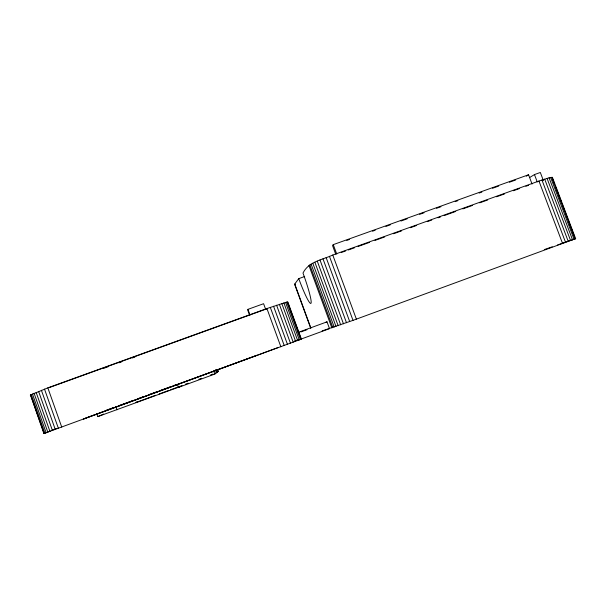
<?xml version="1.0" encoding="UTF-8"?>
<svg xmlns="http://www.w3.org/2000/svg" width="606" height="606" viewBox="0 0 606 606"><rect width="100%" height="100%" fill="white"/><g stroke="black" fill="none" stroke-linecap="round" stroke-linejoin="round"><path stroke-width="0.91" d="M265.602 309.204L263.595 303.704L247.937 309.355L247.816 310.333L249.74 315.62M266.443 309.408L266.761 308.833L49.033 387.658M310.802 328.467L294.592 284.222L298.758 278.639L304.674 276.51M552.52 177.444L549.059 177.816L538.954 181.042L332.77 255.028C322.286 259.898 308.651 261.534 302.992 273.071A29.27 2.939 70.2 0 1 310.946 303.318A29.27 2.939 70.2 0 1 298.758 278.639M532.053 184.05L528.553 174.77L333.262 244.635L332.527 245.513L335.679 254.088M30.3 395.104L47.836 387.855L266.928 308.545L286.774 302.091L287.835 302.008L301.402 339.11L43.882 433.525L30.558 395.165M177.361 384.333L178.467 387.401L214.812 374.061L216.622 372.758L215.6 369.925M215.213 373.152L218.493 371.41L217.865 369.675M322.165 330.891L353.01 320.369L575.7 238.628L557.565 244.945M526.288 176.194L528.553 174.77M529.667 177.52L534.462 174.573L540.325 172.475L543.43 180.679M178.467 387.401L179.429 386.901L97.771 416.61L96.718 413.648M43.882 433.525L50.169 431.025M136.039 402.384L138.289 401.377M97.771 416.61L103.724 414.065M86.499 417.822L83.416 419.064L263.769 352.851M51.904 430.336L56.252 428.616M325.823 322.316L327.02 321.847L329.512 328.657L299.803 339.549L301.402 339.11M119.443 405.475L129.116 401.93M130.873 401.286L133.509 400.324M137.903 398.71L143.183 396.778M149.334 394.521L157.242 391.62M160.764 390.332L170.43 386.787M173.945 385.499L176.588 384.537M87.749 417.314L256.906 355.26M264.178 352.639L277.828 347.639M216.721 372.061L218.493 371.41M185.557 384.151L188.224 383.174M198.874 379.273L201.533 378.295M210.411 375.038L213.07 374.061M136.168 402.392L155.583 395.271M159.113 393.976L168.816 390.415M170.581 389.772L182.05 385.56M298.182 332.391L327.02 321.847M300.924 331.929L307.022 329.702M103.808 368.281L108.254 366.675M118.92 362.812L121.586 361.85M132.252 357.987L134.918 357.025M341.201 252.543L345.64 250.952M348.306 249.998L354.518 247.763M358.07 246.49L369.607 242.347M374.932 240.438L384.704 236.931M393.574 233.749L401.566 230.878M410.444 227.697L416.655 225.462M427.306 221.644L431.745 220.046M437.964 217.819L440.623 216.865M444.175 215.592L455.712 211.449M462.817 208.896L472.582 205.396M479.679 202.843L487.671 199.98M496.549 196.791L504.54 193.928M513.411 190.738L519.63 188.511M525.841 186.277L528.508 185.322M346.746 240.423L349.412 239.476M372.523 231.204L375.19 230.25M385.855 226.432L390.294 224.841M400.96 221.031L407.187 218.804M419.625 214.35L424.071 212.759M436.517 208.312L440.956 206.722M455.182 201.631L457.848 200.677M479.179 193.049L481.846 192.094M492.511 188.277L498.73 186.05M509.396 182.232L515.623 180.005M106.323 410.209L114.178 407.391M544.286 249.581L552.255 246.801M294.433 341.019L298.978 339.769M294.592 284.222L295.486 284.229M552.369 177.247L575.639 238.673M552.861 179.588L554.535 184.004M555.876 187.534L558.217 193.723M558.883 195.488L561.224 201.669M562.565 205.199L564.906 211.38M565.58 213.153L567.92 219.334M568.587 221.099L574.609 236.991M551.733 177.247L575.086 238.893M550.619 177.437L574.049 239.294M549.059 177.816L572.549 239.862M547.059 178.376L570.61 240.582M544.68 179.111L568.269 241.453M541.953 180.005L565.58 242.445M538.954 181.042L562.588 243.544M534.462 174.573L537.257 181.967M333.262 244.635L336.762 254.134M332.77 255.028L356.381 319.135M329.422 256.277L353.01 320.369M326.134 257.55L349.692 321.574M322.975 258.807L346.496 322.74M320.013 260.027L343.473 323.831M317.294 261.186L340.686 324.839M314.87 262.269L338.186 325.733M312.794 263.246L336.027 326.505M311.09 264.11L334.232 327.142M309.795 264.837L332.845 327.626M308.924 265.42L331.876 327.96M294.864 284.29L310.696 327.513M287.539 301.962L301.159 339.224M286.774 302.091L300.447 339.504M285.547 302.394L299.273 339.958M283.873 302.864L297.66 340.572M281.798 303.5L295.622 341.337M279.351 304.28L293.213 342.238M276.578 305.197L290.471 343.254M273.541 306.227L287.464 344.367M270.299 307.348L284.237 345.556M266.928 308.545L280.873 346.791M247.937 309.355L249.945 314.855M215.956 369.721L216.963 372.516M213.706 371.016L214.812 374.061M115.928 406.762L117.011 409.8M47.836 387.855L61.744 427.116M44.496 389.09L58.396 428.344M41.397 390.264L55.275 429.48M38.587 391.355L52.434 430.51M36.125 392.34L49.942 431.411M34.05 393.196L47.829 432.169M32.413 393.908L46.147 432.767M31.232 394.476L44.912 433.192M30.52 394.87L44.155 433.449"/></g></svg>
